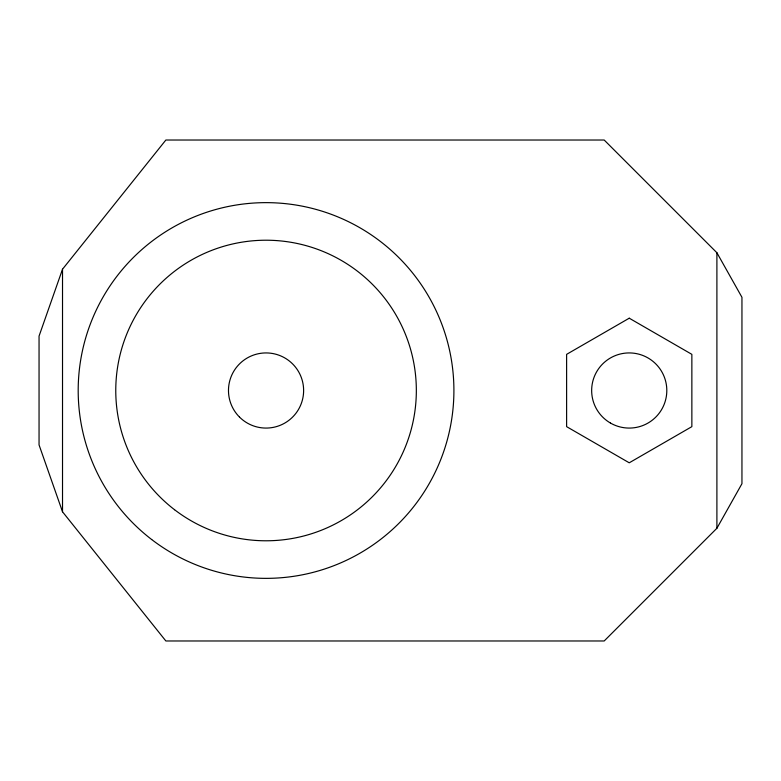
<?xml version="1.0" encoding="UTF-8"?>
<svg xmlns="http://www.w3.org/2000/svg" width="781" height="781" viewBox="0 0 781 781"><rect width="100%" height="100%" fill="white"/><g stroke="black" fill="none" stroke-linecap="round" stroke-linejoin="round"><path stroke-width="1.17" d="M62.519 269.211L39.05 336.113L39.05 444.887L62.519 511.789L165.865 640.976L604.191 640.976L716.899 528.259L741.95 483.703L741.95 297.297L716.899 252.741L604.191 140.024L165.865 140.024L62.519 269.211L62.519 511.789M716.899 252.741L716.899 528.259M629.242 318.199L566.615 354.349L566.615 426.651L629.242 462.801L691.859 426.651L691.859 354.349L629.242 318.199M610.449 423.038A37.566 37.566 0 0 0 666.808 390.5A37.566 37.566 0 0 0 610.449 357.962A37.566 37.566 0 0 0 610.449 423.038M151.69 539.534A187.85 187.85 0 0 0 452.297 415.023A187.85 187.85 0 0 0 194.166 216.942A187.85 187.85 0 0 0 151.69 539.534M174.563 509.729A150.284 150.284 0 0 0 415.053 410.113A150.284 150.284 0 0 0 208.537 251.658A150.284 150.284 0 0 0 174.563 509.729M239.484 417.064A37.566 37.566 0 0 0 302.345 400.223A37.566 37.566 0 0 0 256.324 354.213A37.566 37.566 0 0 0 239.484 417.064"/></g></svg>
